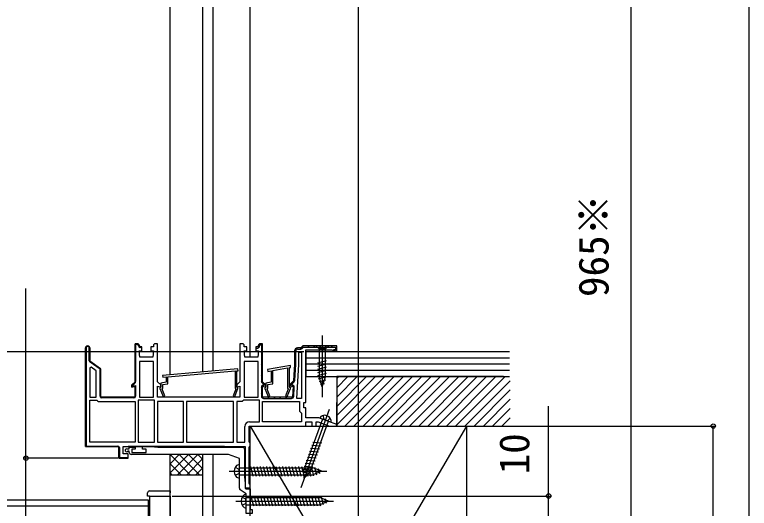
# Model space of a CAD drawing. Units: millimetres, scale not verified. Extents: x -875 to 875, y -1303 to 1296.
# Drawn here: x 518 to 875, y 526.1 to 766 of the extents above; entities that cross this region are included whole.
import ezdxf
from ezdxf.enums import TextEntityAlignment as Align

# ---------------------------------------------------------------- set-up
doc = ezdxf.new("R2010")
doc.units = ezdxf.units.MM
doc.header["$LTSCALE"] = 8
for name, color, linetype in [('0-2_YKK_11', 7, 'Continuous'), ('0-4_YKK_12', 2, 'Continuous'), ('0-5_YKK_13', 4, 'Continuous'), ('0-6_YKK_D', 6, 'Continuous'), ('0-7_YKK_ZWAK', 7, 'Continuous'), ('0-8_YSS_K', 3, 'Continuous')]:
    doc.layers.add(name, color=color, linetype=linetype)
doc.styles.add('ＭＳ ゴシック', font='')
doc.styles.get('ＭＳ ゴシック').set_extended_font_data('MS Gothic')

msp = doc.modelspace()

# ---------------------------------------------------------------- linework, layer by layer
at = {"layer": '0-2_YKK_11'}
for p, q in [((552.5, 603.997), (552.859, 604.355)), ((553.259, 604.756), (553.616, 605.112)), ((554.3, 597.875), (554.3, 604.064)), ((576.5, 605.369), (576.811, 605.681)), ((576.934, 605.803), (577.245, 606.114)), ((578.3, 604.914), (578.3, 605.114)), ((578.463, 604.504), (578.675, 604.716)), ((637.9, 604.544), (638.5, 605.144)), ((655.5, 603.514), (657, 603.514)), ((656.67, 603.514), (658.27, 605.114)), ((660.498, 604.514), (661.098, 605.114)), ((663.326, 604.514), (663.926, 605.114)), ((666.155, 604.514), (666.755, 605.114)), ((668.983, 604.514), (669.583, 605.114)), ((671.812, 604.514), (672.412, 605.114)), ((673.9, 603.774), (674.5, 604.374)), ((552.5, 601.168), (552.8, 601.468)), ((554.3, 602.968), (554.6, 603.268)), ((554.3, 600.14), (554.6, 600.44)), ((576.5, 602.541), (576.8, 602.841)), ((576.5, 599.712), (576.8, 600.012)), ((637.9, 601.715), (638.5, 602.315)), ((654, 600.845), (654.6, 601.445)), ((654.6, 596.13), (654.6, 602.614)), ((673, 602.874), (673.34, 603.214)), ((552.5, 598.34), (552.8, 598.64)), ((554.428, 597.44), (554.648, 597.66)), ((556.05, 596.233), (556.265, 596.448)), ((576.5, 596.884), (576.8, 597.184)), ((637.9, 598.887), (638.5, 599.487)), ((637.9, 596.059), (638.5, 596.659)), ((654, 598.016), (654.6, 598.616)), ((552.5, 595.511), (552.8, 595.811)), ((552.5, 592.683), (552.8, 592.983)), ((557.714, 595.068), (557.929, 595.283)), ((559.377, 593.903), (559.592, 594.119)), ((576.5, 594.056), (576.8, 594.356)), ((637.9, 593.23), (638.5, 593.83)), ((653.75, 592.109), (654.391, 592.751)), ((653.938, 595.126), (654.579, 595.768)), ((654.111, 588.266), (654.598, 596.061)), ((552.5, 589.855), (552.8, 590.155)), ((559.5, 591.198), (559.8, 591.498)), ((576.5, 591.227), (576.8, 591.527)), ((637.9, 590.402), (638.5, 591.002)), ((653.561, 589.092), (654.202, 589.734)), ((552.5, 587.026), (552.8, 587.326)), ((559.5, 588.369), (559.8, 588.669)), ((559.5, 585.541), (559.8, 585.841)), ((576.566, 587.256), (575.359, 586.049)), ((576.283, 585.353), (576.54, 585.611)), ((576.5, 588.399), (576.8, 588.699)), ((637.9, 584.745), (639.077, 585.922)), ((637.923, 587.597), (638.5, 588.173)), ((639.211, 586.055), (639.635, 586.48)), ((652.663, 585.365), (653.3, 586.002)), ((552.5, 584.198), (552.8, 584.498)), ((559.5, 582.712), (559.8, 583.012)), ((576.5, 582.742), (576.8, 583.042)), ((637.9, 585.065), (637.9, 580.614)), ((637.9, 581.916), (638.5, 582.516)), ((653.184, 583.058), (653.825, 583.7)), ((653.628, 580.546), (653.912, 585.093)), ((552.5, 581.369), (552.8, 581.669)), ((552.5, 578.541), (552.8, 578.841)), ((559.701, 580.085), (559.913, 580.297)), ((576, 579.814), (560.3, 579.814)), ((562.259, 579.814), (562.559, 580.114)), ((565.087, 579.814), (565.387, 580.114)), ((567.916, 579.814), (568.216, 580.114)), ((570.744, 579.814), (571.044, 580.114)), ((573.573, 579.814), (573.873, 580.114)), ((638.465, 579.653), (638.931, 580.119)), ((639, 579.514), (652.53, 579.514)), ((641.155, 579.514), (641.755, 580.114)), ((643.983, 579.514), (644.583, 580.114)), ((646.812, 579.514), (647.412, 580.114)), ((649.64, 579.514), (650.24, 580.114)), ((652.469, 579.514), (653.637, 580.683)), ((552.5, 575.712), (552.8, 576.012)), ((552.5, 572.884), (552.8, 573.184)), ((552.5, 570.056), (552.8, 570.356)), ((552.5, 567.227), (552.8, 567.527)), ((552.5, 564.399), (552.8, 564.699)), ((552.5, 561.57), (552.8, 561.87)), ((552.5, 558.742), (552.8, 559.042)), ((552.762, 556.175), (553.001, 556.414)), ((555.529, 556.114), (555.829, 556.414)), ((558.358, 556.114), (558.658, 556.414)), ((561.186, 556.114), (561.486, 556.414)), ((564.015, 556.114), (564.315, 556.414)), ((566.843, 556.114), (567.143, 556.414)), ((568.6, 555.043), (568.9, 555.343)), ((575.328, 556.114), (575.628, 556.414)), ((578.157, 556.114), (578.457, 556.414)), ((580.985, 556.114), (581.285, 556.414)), ((583.814, 556.114), (584.114, 556.414)), ((586.642, 556.114), (586.942, 556.414)), ((589.471, 556.114), (589.771, 556.414)), ((592.299, 556.114), (592.599, 556.414)), ((595.127, 556.114), (595.427, 556.414)), ((597.956, 556.114), (598.256, 556.414)), ((600.784, 556.114), (601.084, 556.414)), ((603.613, 556.114), (603.913, 556.414)), ((606.441, 556.114), (606.741, 556.414)), ((609.27, 556.114), (609.57, 556.414)), ((612.098, 556.114), (612.398, 556.414)), ((614.926, 556.114), (615.226, 556.414)), ((617.755, 556.114), (618.055, 556.414)), ((568.6, 552.214), (568.9, 552.514)), ((569.728, 550.514), (570.028, 550.814)), ((572.557, 550.514), (572.857, 550.814)), ((621.529, 552.314), (574.7, 552.314))]:
    msp.add_line(p, q, dxfattribs=at)
for points in [[(568.9, 555.614), (568.9, 550.814), (573.158, 550.814), (572.7, 550.514), (568.6, 550.514), (568.6, 556.114), (552.5, 556.114), (552.5, 604.064), (552.5, 556.114), (568.6, 556.114), (568.6, 550.514), (573.2, 550.514), (573.2, 552.614), (570.7, 552.614), (570.7, 556.114)], [(552.8, 604.064), (552.8, 556.414), (568.1, 556.414)], [(577.6, 606.114), (576.5, 606.114), (576.5, 587.614), (575, 586.114), (575, 585.054), (576.5, 585.456), (576.5, 580.114), (559.8, 580.114), (559.8, 593.973), (554.6, 597.614), (554.6, 604.064)], [(554.6, 604.064), (554.6, 597.614), (559.8, 593.973), (559.8, 580.114), (576.5, 580.114), (576.5, 585.456), (575, 585.054), (575, 586.114), (576.5, 587.614), (576.5, 606.114), (577.6, 606.114)], [(570.7, 556.114), (630, 556.114), (630, 536.114), (632.5, 536.114), (632.5, 537.414), (632.25, 537.847), (632, 538.28), (632, 555.748), (632.25, 556.181), (632.5, 556.614), (632.5, 557.714), (632.25, 558.147), (632, 558.58), (632, 566.114), (659.5, 566.114), (659.5, 568.114), (662.5, 568.114), (662.5, 566.114), (664.5, 566.114), (664.5, 568.114), (665.493, 568.114), (670.988, 566.114), (674.412, 566.114), (674.558, 566.943), (665.846, 570.114), (659.5, 570.114), (659.5, 574.914), (658.5, 574.914), (658.5, 577.614), (659.5, 577.614), (659.5, 603.114), (672.404, 603.114), (672.7, 602.864), (672.996, 602.614), (674.5, 602.614), (674.5, 605.114), (658, 605.114), (657.5, 604.614), (657, 604.114), (655.5, 604.114)], [(577.6, 605.814), (576.8, 605.814), (576.8, 587.822)], [(585.4, 605.114), (585.4, 604.614), (584.15, 604.614), (584.15, 602.614), (585.5, 602.614), (585.2, 599.614), (578.8, 599.614), (578.5, 602.614), (579.85, 602.614), (579.85, 604.614), (578.6, 604.614), (578.6, 605.114)], [(578.6, 605.114), (578.6, 604.614), (579.35, 604.614), (579.85, 604.114), (579.55, 604.114), (579.35, 604.314), (578.9, 604.314)], [(628.6, 606.114), (627.5, 606.114), (627.5, 587.614), (626, 586.114), (626, 585.054), (627.5, 585.456), (627.5, 580.114), (587.5, 580.114), (587.5, 585.456), (589, 585.054), (589, 586.114), (587.5, 587.614), (587.5, 606.114), (586.4, 606.114)], [(636.4, 605.114), (636.4, 604.614), (635.15, 604.614), (635.15, 602.614), (636.5, 602.614), (636.2, 599.614), (629.8, 599.614), (629.5, 602.614), (630.85, 602.614), (630.85, 604.614), (629.6, 604.614), (629.6, 605.114)], [(636.4, 605.114), (636.4, 604.614), (635.15, 604.614), (635.15, 604.014), (636.1, 604.014)], [(637, 604.914), (637, 605.514), (637.9, 605.514), (637.9, 587.822)], [(654, 602.614), (654, 596.114), (653.5, 588.114), (651.5, 586.114), (651.5, 585.054), (653.34, 585.547), (653, 580.114), (638.5, 580.114), (638.5, 585.456), (640, 585.054), (640, 586.114), (638.5, 587.614), (638.5, 606.114), (637.4, 606.114)], [(638.5, 587.614), (638.5, 606.114), (637.4, 606.114)], [(658.095, 604.514), (673.9, 604.514), (673.9, 603.214), (673, 603.214), (673, 602.614), (674.5, 602.614), (674.5, 605.114), (658, 605.114), (657.5, 604.614), (657, 604.114), (655.5, 604.114)], [(654, 602.614), (654, 596.114), (653.5, 588.114), (651.5, 586.114), (651.5, 585.054), (653.34, 585.547), (653, 580.114), (638.5, 580.114), (638.5, 585.456), (640, 585.054), (640, 586.114), (638.5, 587.614)], [(559.5, 580.614), (559.5, 593.817), (554.641, 597.219)], [(575.3, 585.807), (575.3, 585.445), (576.8, 585.776), (576.8, 580.614)], [(638.222, 587.044), (639.4, 585.866), (639.4, 585.836), (639.033, 585.934)], [(652.781, 586.018), (652.1, 585.836), (652.1, 585.866), (653.791, 587.556)], [(632.2, 568.214), (637, 568.214), (637, 578.614), (629.427, 578.614), (628.968, 578.314), (628.51, 578.014), (625.9, 578.014)], [(625.9, 578.014), (625.9, 558.214), (629.9, 558.214), (629.9, 565.914)], [(572.45, 555.114), (573.7, 555.114), (573.7, 555.814), (576.6, 555.814), (576.6, 554.914), (574.9, 554.914), (574.9, 553.314), (581.9, 553.314), (581.9, 554.914), (580.2, 554.914), (580.2, 556.114), (584.2, 556.114), (587.629, 555.814), (628.7, 555.814)], [(573.7, 553.314), (573.7, 553.914), (573.185, 553.914), (572.975, 553.829)], [(629.7, 554.814), (629.7, 541.543), (630, 538.114), (630, 535.906), (630.417, 535.614), (632.5, 535.614), (632.5, 525.614), (633.5, 525.614), (633.5, 523.614), (630.5, 523.614), (630.5, 533.114), (627.626, 535.127)], [(627.2, 535.946), (627.2, 550.314), (621.871, 552.254)]]:
    msp.add_lwpolyline(points, dxfattribs=at)
for points in [[(657.4, 602.014), (657.4, 579.514), (655.067, 579.514), (656.1, 596.049), (656.1, 602.014)], [(578.6, 597.514), (578.6, 580.114), (585.4, 580.114), (585.4, 597.514)], [(629.6, 597.514), (629.6, 580.114), (636.4, 580.114), (636.4, 597.514)], [(554.6, 594.394), (554.6, 580.114), (557.7, 580.114), (557.7, 592.88), (555.138, 594.674)], [(626.511, 593.913), (589.911, 590.711), (589.989, 589.814), (591.6, 589.955), (591.6, 587.455), (589.1, 587.014), (589.1, 585.014), (588.9, 584.814), (588.6, 584.514), (588.6, 584.314), (590.131, 580.401), (590.969, 580.728), (589.645, 584.114), (590, 584.47), (590, 586.259), (592.5, 586.7), (592.5, 590.034), (625.1, 592.886), (625.1, 584.47), (625.455, 584.114), (624.131, 580.728), (624.969, 580.401), (626.5, 584.314), (626.5, 584.514), (626.2, 584.814), (626, 585.014), (626, 592.965), (626.589, 593.016)], [(651.972, 595.508), (640.872, 593.55), (641.028, 592.664), (642.6, 592.941), (642.6, 587.455), (640.1, 587.014), (640.1, 585.014), (639.9, 584.814), (639.6, 584.514), (639.6, 584.314), (641.131, 580.401), (641.969, 580.728), (640.645, 584.114), (641, 584.47), (641, 586.259), (643.5, 586.7), (643.5, 593.1), (650.6, 594.352), (650.6, 584.47), (650.955, 584.114), (649.631, 580.728), (650.469, 580.401), (652, 584.314), (652, 584.514), (651.7, 584.814), (651.5, 585.014), (651.5, 594.511), (652.128, 594.621)], [(576.5, 558.214), (554.6, 558.214), (554.6, 578.614), (557.873, 578.614), (558.332, 578.314), (558.79, 578.014), (576.5, 578.014)], [(578, 578.614), (578, 558.214), (586, 558.214), (586, 578.614)], [(587.5, 578.014), (587.5, 558.214), (600, 558.214), (600, 578.014)], [(624.4, 578.014), (601.5, 578.014), (601.5, 558.214), (624.4, 558.214)], [(657.4, 568.214), (638.5, 568.214), (638.5, 578.014), (656.4, 578.014), (656.4, 573.314), (656.9, 572.814), (657.4, 572.314)], [(620, 556.114), (573.2, 556.114), (573.2, 556.414), (620, 556.414)]]:
    msp.add_lwpolyline(points, close=True, dxfattribs=at)
for centre, radius, start, end in [((553.55, 604.064), 1.05, 359.99999, 180.00001), ((553.55, 604.064), 1.05, 359.99999, 180.00001), ((553.55, 604.064), 0.75, 359.99999, 180.00001), ((577.6, 605.114), 1, 0.00001, 89.99999), ((577.6, 605.114), 1, 0.00001, 89.99999), ((577.6, 605.114), 0.7, 0.00001, 89.99999), ((578.9, 604.914), 0.6, 180.00001, 269.99999), ((586.4, 605.114), 1, 90.00001, 179.99999), ((628.6, 605.114), 1, 0.00001, 89.99999), ((636.1, 604.914), 0.9, 270.00001, 359.99999), ((637.4, 605.114), 1, 90.00001, 179.99999), ((637.4, 605.114), 1, 90.00001, 179.99999), ((655.5, 602.614), 1.5, 90.00001, 179.99999), ((655.5, 602.614), 1.5, 90.00001, 179.99999), ((655.5, 602.614), 0.9, 90.00001, 179.99999), ((657, 604.614), 1.1, 269.99999, 354.78411), ((555.1, 597.875), 0.8, 180, 234.99999), ((653.5, 596.13), 1.1, 356.42379, 0.00014), ((575.814, 585.81), 0.514, 152.38607, 180.33632), ((576, 587.822), 0.8, 314.99999, 359.99998), ((639, 587.822), 1.1, 180.00002, 225.00001), ((638.8, 585.065), 0.9, 74.99999, 180), ((653.014, 585.149), 0.9, 356.42363, 104.99999), ((653.013, 588.334), 1.1, 315.00006, 356.4237), ((560.3, 580.614), 0.8, 180.00001, 269.99999), ((576, 580.614), 0.8, 270.00001, 359.99999), ((639, 580.614), 1.1, 180.00001, 269.99999), ((652.53, 580.614), 1.1, 269.99999, 356.42368), ((632.2, 565.914), 2.3, 90.00001, 179.99999), ((568.1, 555.614), 0.8, 0.00001, 89.99999), ((572.45, 554.364), 0.75, 90.00002, 314.41533), ((574.7, 553.314), 1, 180.00001, 269.99999), ((628.7, 554.814), 1, 0.00001, 89.99999), ((621.529, 551.314), 1, 70.00005, 90.00006), ((628.2, 535.946), 1, 180.00003, 235.00002)]:
    msp.add_arc(centre, radius, start, end, dxfattribs=at)
at = {"layer": '0-4_YKK_12'}
for p, q in [((685, 997.414), (685, 53.114)), ((583.5, 532.114), (593.5, 532.114)), ((583.5, 532.114), (583.5, 522.112)), ((583, 530.114), (313.5, 530.114)), ((583, 522.114), (583, 530.114)), ((583, 527.114), (-346.784, 527.114))]:
    msp.add_line(p, q, dxfattribs=at)
msp.add_lwpolyline([(593.5, 532.114), (593.5, 372.114), (583.5, 372.114)], dxfattribs=at)
at = {"layer": '0-5_YKK_13'}
for p, q in [((667.5, 610.114), (667.5, 580.114)), ((664.4, 605.114), (665.95, 603.564)), ((670.6, 605.114), (664.4, 605.114)), ((669.05, 603.564), (665.95, 603.564)), ((665.95, 603.564), (665.95, 590.03)), ((670.6, 605.114), (669.05, 603.564)), ((669.05, 590.03), (669.05, 603.564)), ((665.4, 596.821), (669.6, 597.946)), ((665.4, 595.268), (669.6, 596.393)), ((665.4, 593.715), (669.6, 594.84)), ((665.4, 592.162), (669.6, 593.287)), ((665.4, 590.609), (669.6, 591.734)), ((665.659, 589.125), (669.6, 590.181)), ((667.5, 585.114), (665.95, 590.03)), ((667.5, 585.114), (669.05, 590.03)), ((666.11, 587.693), (669.147, 588.507)), ((666.562, 586.261), (668.612, 586.811)), ((670.896, 574.173), (657.03, 536.077)), ((667.862, 571.246), (668.049, 569.608)), ((667.545, 569.496), (658.564, 544.822)), ((661.477, 543.761), (670.458, 568.436)), ((671.679, 567.991), (666.323, 569.941)), ((669.001, 568.966), (668.049, 569.608)), ((669.001, 568.966), (670.144, 568.846)), ((671.339, 569.98), (670.144, 568.846)), ((662.894, 558.326), (667.225, 557.947)), ((661.3, 553.948), (665.632, 553.569)), ((661.831, 555.407), (666.163, 555.028)), ((662.362, 556.867), (666.694, 556.488)), ((660.238, 551.03), (664.57, 550.651)), ((660.769, 552.489), (665.101, 552.11)), ((627.2, 540.864), (627.2, 547.364)), ((632.579, 546.414), (633.812, 541.814)), ((634.132, 546.414), (635.364, 541.814)), ((635.685, 546.414), (636.917, 541.814)), ((637.238, 546.414), (638.47, 541.814)), ((638.791, 546.414), (640.023, 541.814)), ((640.344, 546.414), (641.576, 541.814)), ((641.896, 546.414), (643.129, 541.814)), ((643.449, 546.414), (644.682, 541.814)), ((645.002, 546.414), (646.235, 541.814)), ((646.555, 546.414), (647.788, 541.814)), ((648.108, 546.414), (649.341, 541.814)), ((649.661, 546.414), (650.894, 541.814)), ((651.214, 546.414), (652.447, 541.814)), ((652.767, 546.414), (653.999, 541.814)), ((654.32, 546.414), (655.552, 541.814)), ((655.873, 546.414), (657.105, 541.814)), ((657.426, 546.414), (658.658, 541.814)), ((658.645, 546.652), (662.976, 546.273)), ((658.979, 546.414), (660.211, 541.814)), ((659.176, 548.111), (663.507, 547.732)), ((659.707, 549.57), (664.038, 549.191)), ((660.531, 546.414), (661.764, 541.814)), ((662.084, 546.414), (663.294, 541.901)), ((622.2, 544.114), (669.7, 544.114)), ((625.207, 546.064), (626.928, 545.207)), ((625.207, 542.164), (626.928, 543.022)), ((627.2, 544.114), (626.928, 545.207)), ((627.2, 544.114), (626.928, 543.022)), ((627.2, 545.864), (662.975, 545.864)), ((658.063, 543.691), (661.855, 543.36)), ((658.113, 545.193), (662.445, 544.814)), ((658.74, 540.775), (658.564, 544.822)), ((658.74, 540.775), (661.477, 543.761)), ((667.2, 544.114), (662.975, 545.864)), ((667.2, 544.114), (662.975, 542.364)), ((667.2, 544.114), (662.975, 542.364)), ((663.706, 546.157), (664.691, 542.48)), ((665.453, 545.433), (666.089, 543.059)), ((627.2, 542.364), (662.975, 542.364)), ((658.129, 542.18), (660.577, 541.966)), ((582.502, 532.114), (582.597, 533.675)), ((583.5, 532.114), (582.502, 532.114)), ((583.5, 532.114), (593.502, 532.114)), ((593.502, 532.114), (593.502, 533.675)), ((630.5, 526.364), (630.5, 532.864)), ((632.773, 531.914), (634.006, 527.314)), ((634.326, 531.914), (635.559, 527.314)), ((635.879, 531.914), (637.112, 527.314)), ((637.432, 531.914), (638.665, 527.314)), ((638.985, 531.914), (640.218, 527.314)), ((640.538, 531.914), (641.77, 527.314)), ((642.091, 531.914), (643.323, 527.314)), ((643.644, 531.914), (644.876, 527.314)), ((645.197, 531.914), (646.429, 527.314)), ((646.75, 531.914), (647.982, 527.314)), ((648.302, 531.914), (649.535, 527.314)), ((649.855, 531.914), (651.088, 527.314)), ((651.408, 531.914), (652.641, 527.314)), ((652.961, 531.914), (654.194, 527.314)), ((654.514, 531.914), (655.747, 527.314)), ((656.067, 531.914), (657.3, 527.314)), ((657.62, 531.914), (658.852, 527.314)), ((659.173, 531.914), (660.405, 527.314)), ((660.726, 531.914), (661.958, 527.314)), ((662.279, 531.914), (663.511, 527.314)), ((663.832, 531.914), (665.064, 527.314)), ((665.384, 531.914), (666.594, 527.401)), ((625.5, 529.614), (673, 529.614)), ((628.508, 531.564), (630.228, 530.707)), ((628.508, 527.664), (630.228, 528.522)), ((630.5, 529.614), (630.228, 530.707)), ((630.5, 529.614), (630.228, 528.522)), ((630.5, 531.364), (666.275, 531.364)), ((670.5, 529.614), (666.275, 531.364)), ((670.5, 529.614), (666.275, 527.864)), ((670.5, 529.614), (666.275, 527.864)), ((667.006, 531.657), (667.992, 527.98)), ((668.753, 530.933), (669.389, 528.559)), ((630.5, 527.864), (666.275, 527.864))]:
    msp.add_line(p, q, dxfattribs=at)
msp.add_lwpolyline([(583.595, 534.614), (593.502, 534.614), (593.502, 533.675)], dxfattribs=at)
for centre, radius, start, end in [((668.625, 567.932), 3.4, 30.65667, 109.34333), ((668.128, 569.348), 1.9, 109.34333, 161.81089), ((669.915, 568.697), 1.9, 338.18911, 30.65667), ((628.7, 544.114), 4, 142.75083, 217.24917), ((627.187, 545.264), 2.1, 89.66112, 142.75083), ((627.187, 542.964), 2.1, 217.24917, 270.33888), ((583.595, 533.614), 1, 90, 176.5), ((632, 529.614), 4, 142.75083, 217.24917), ((630.488, 530.764), 2.1, 89.66112, 142.75083), ((630.488, 528.464), 2.1, 217.24917, 270.33888)]:
    msp.add_arc(centre, radius, start, end, dxfattribs=at)
at = {"layer": '0-6_YKK_D'}
for p, q in [((817.5, 807.115), (817.5, 522.114)), ((658.5, 602.114), (442.5, 602.114)), ((658.5, 602.114), (482.5, 602.114)), ((777.5, 532.114), (777.5, 575.714)), ((747.5, 566.114), (858.5, 566.114)), ((857.5, 386.114), (857.5, 566.114)), ((568.1, 550.514), (522.5, 550.514)), ((594.502, 532.114), (778.5, 532.114)), ((777.5, 522.114), (777.5, 532.114))]:
    msp.add_line(p, q, dxfattribs=at)
msp.add_lwpolyline([(523.5, 522.114), (523.5, 550.514), (523.5, 632.883)], dxfattribs=at)
for centre in [(857.5, 566.114), (523.5, 550.514), (777.5, 532.114)]:
    msp.add_circle(centre, 1.075, dxfattribs=at)
at = {"layer": '0-7_YKK_ZWAK'}
msp.add_lwpolyline([(-875, -1303.2), (875, -1303.2), (875, 1246.8)], dxfattribs=at)
at = {"layer": '0-8_YSS_K'}
for p, q in [((593.5, 591.113), (593.5, 997.414)), ((609.5, 592.513), (609.5, 997.414)), ((614.5, 592.95), (614.5, 997.414)), ((632.5, 599.614), (632.5, 997.414)), ((593.5, 591.025), (593.5, 616.115)), ((609.5, 592.424), (609.5, 616.115)), ((614.5, 592.862), (614.5, 616.115)), ((758.5, 599.114), (659.5, 599.114)), ((758.5, 596.114), (659.5, 596.114)), ((758.5, 593.114), (659.5, 593.114)), ((674.5, 589.142), (675.473, 590.114)), ((674.5, 584.652), (679.963, 590.114)), ((674.5, 580.161), (684.453, 590.114)), ((674.5, 575.671), (688.943, 590.114)), ((674.5, 571.181), (693.433, 590.114)), ((674.5, 566.691), (697.923, 590.114)), ((678.414, 566.114), (702.414, 590.114)), ((682.904, 566.114), (706.904, 590.114)), ((687.394, 566.114), (711.394, 590.114)), ((691.884, 566.114), (715.884, 590.114)), ((696.374, 566.114), (720.374, 590.114)), ((700.864, 566.114), (724.864, 590.114)), ((705.354, 566.114), (729.354, 590.114)), ((709.844, 566.114), (733.844, 590.114)), ((714.335, 566.114), (738.335, 590.114)), ((718.825, 566.114), (742.825, 590.114)), ((723.315, 566.114), (747.315, 590.114)), ((727.805, 566.114), (751.805, 590.114)), ((732.295, 566.114), (756.295, 590.114)), ((736.785, 566.114), (758.808, 588.137)), ((741.275, 566.114), (758.808, 583.647)), ((745.765, 566.114), (758.808, 579.157)), ((674.5, 566.114), (674.5, 577.614)), ((750.256, 566.114), (758.808, 574.667)), ((754.746, 566.114), (758.808, 570.177)), ((632.5, 53.114), (632.5, 566.114)), ((737.5, 566.114), (632.5, 386.114)), ((632.5, 566.114), (737.5, 386.114)), ((593.5, 53.114), (593.5, 552.314)), ((593.5, 547.824), (597.99, 552.314)), ((593.5, 543.334), (602.48, 552.314)), ((603.5, 542.314), (593.5, 552.314)), ((596.97, 542.314), (606.97, 552.314)), ((607.99, 542.314), (597.99, 552.314)), ((601.461, 542.314), (609.5, 550.354)), ((609.5, 545.295), (602.48, 552.314)), ((609.5, 549.785), (606.97, 552.314)), ((609.5, 53.114), (609.5, 552.314)), ((614.5, 53.114), (614.5, 552.314)), ((599.01, 542.314), (593.5, 547.824)), ((594.52, 542.314), (593.5, 543.334)), ((605.951, 542.314), (609.5, 545.864)), ((609.5, 542.314), (593.5, 542.314))]:
    msp.add_line(p, q, dxfattribs=at)
for points in [[(758.5, 602.114), (659.5, 602.114), (659.5, 590.114), (758.5, 590.114)], [(755.5, 590.114), (674.5, 590.114), (674.5, 566.114), (755.5, 566.114)]]:
    msp.add_lwpolyline(points, dxfattribs=at)
msp.add_lwpolyline([(632.5, 566.114), (737.5, 566.114), (737.5, 386.114), (632.5, 386.114)], close=True, dxfattribs=at)

# ---------------------------------------------------------------- texts
at = {"layer": '0-6_YKK_D', "style": 'ＭＳ ゴシック'}
for s, p in [('965※', (811.023, 628.819)), ('10', (772.5, 542.646))]:
    msp.add_text(s, height=14.66, rotation=90, dxfattribs=at).set_placement(p, align=Align.BOTTOM_LEFT)

doc.saveas('drawing.dxf')
